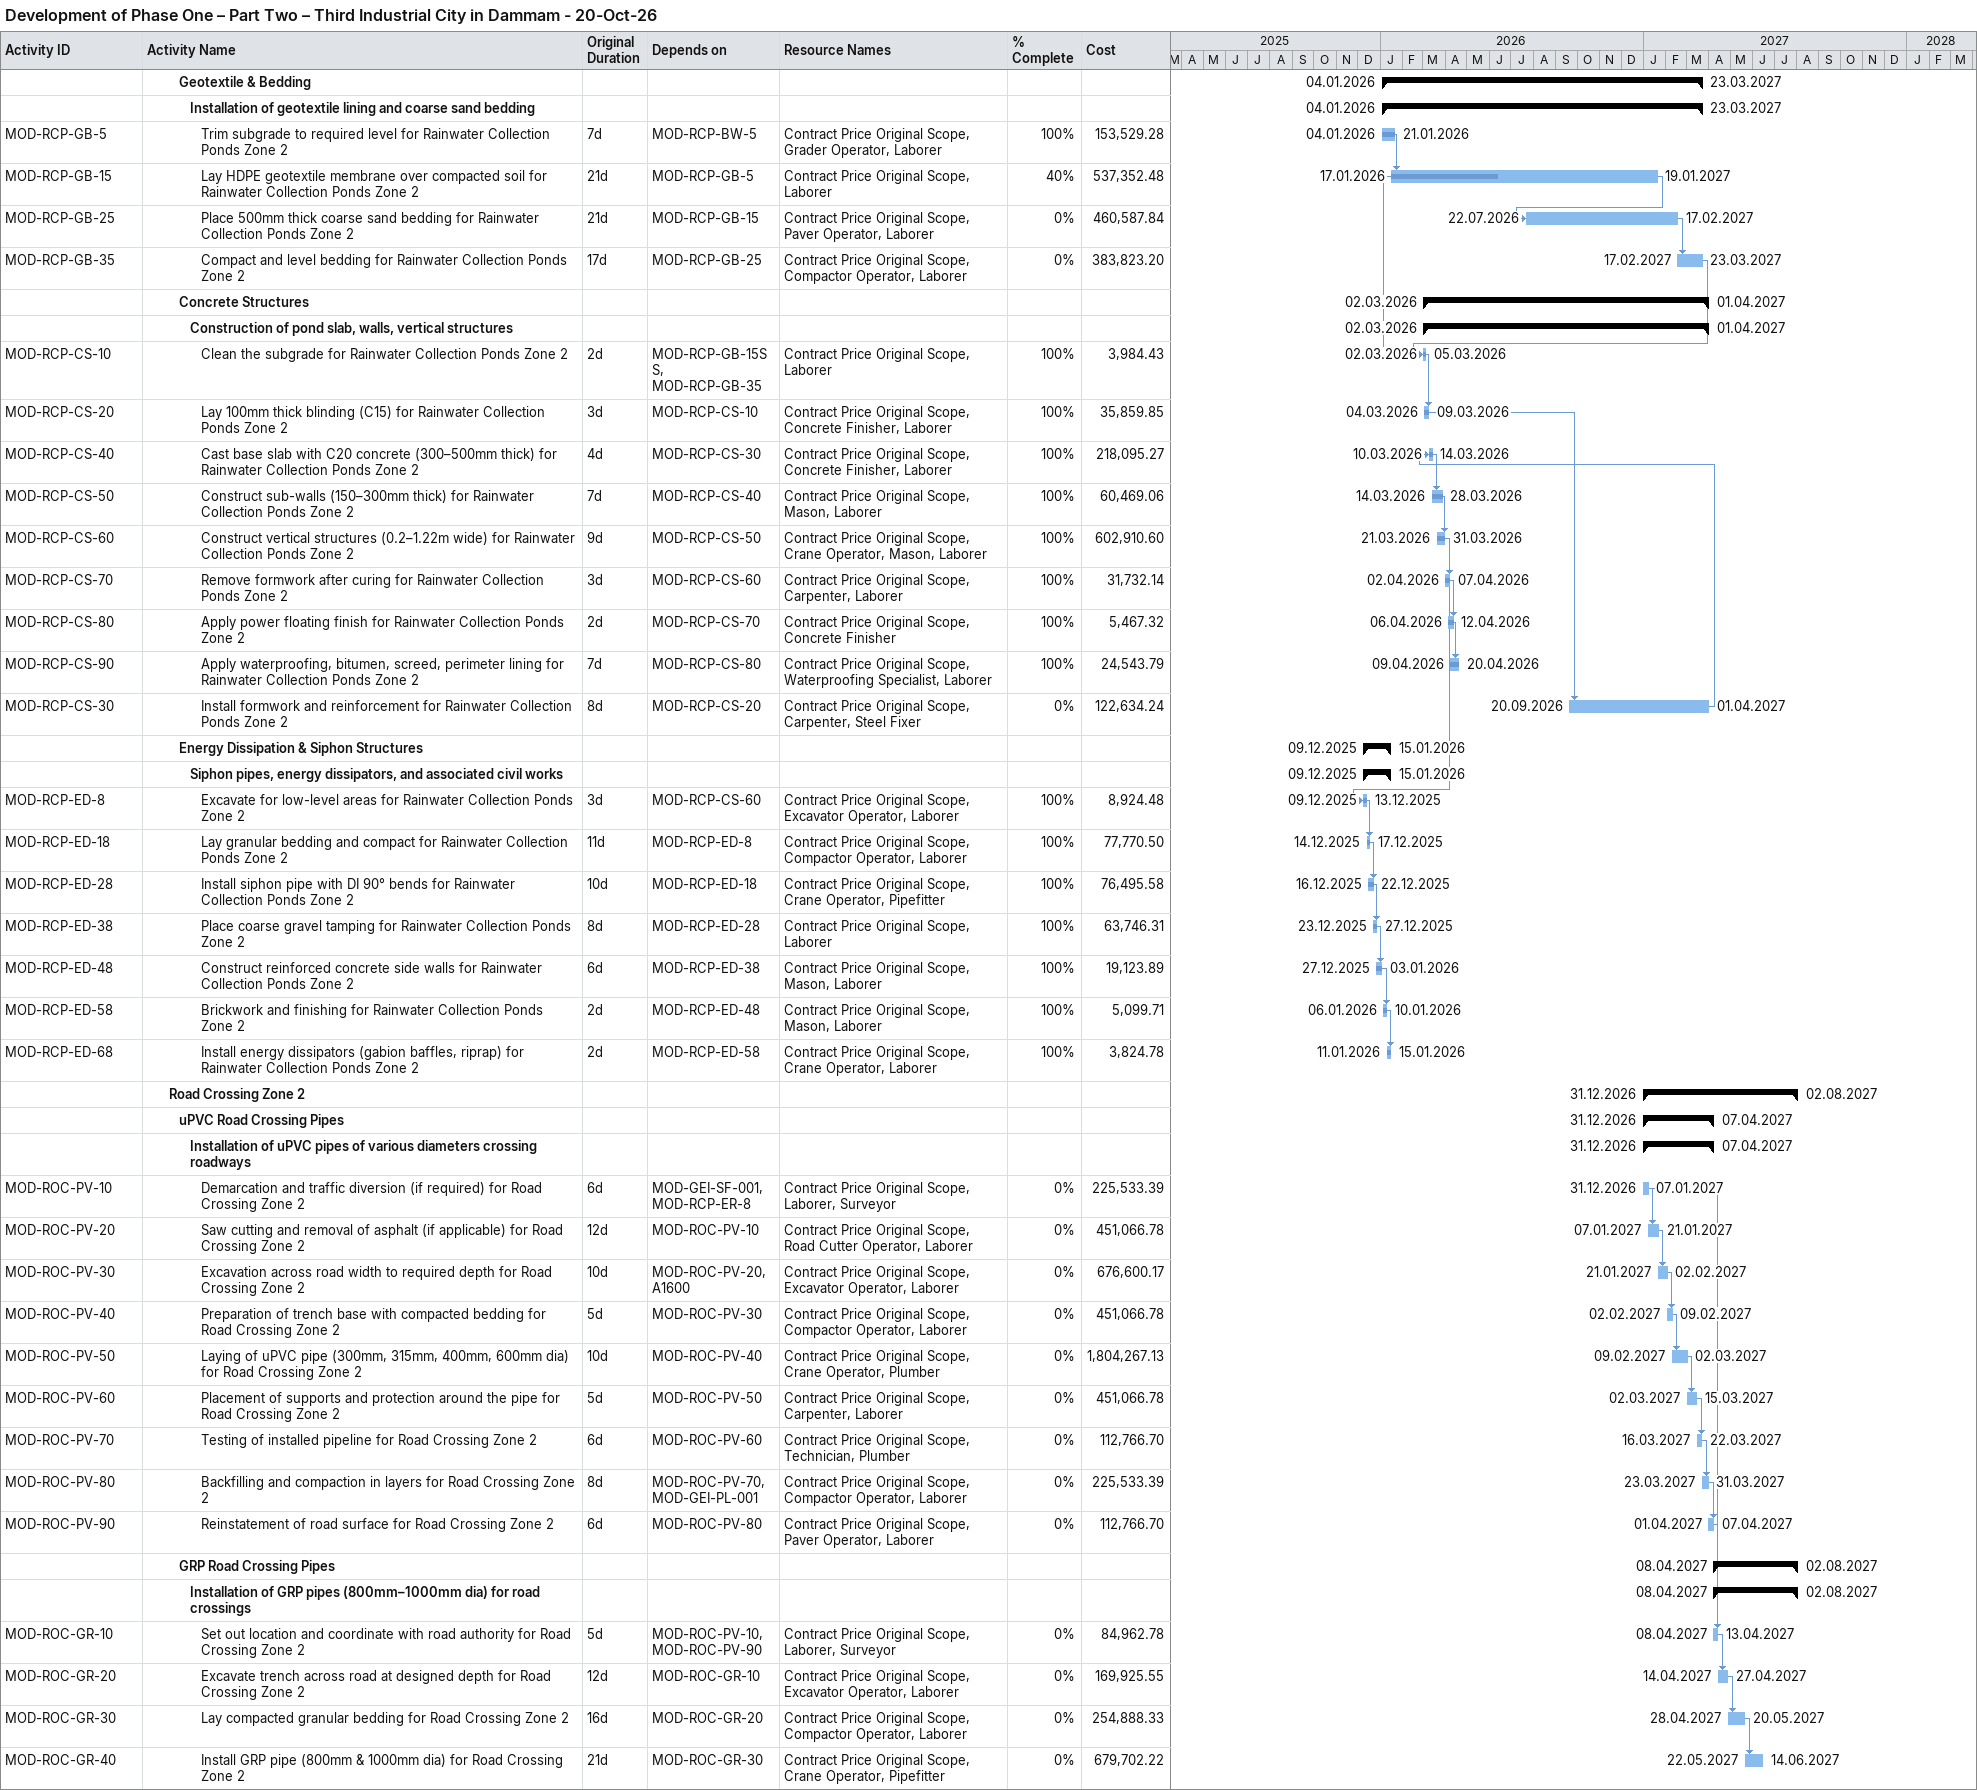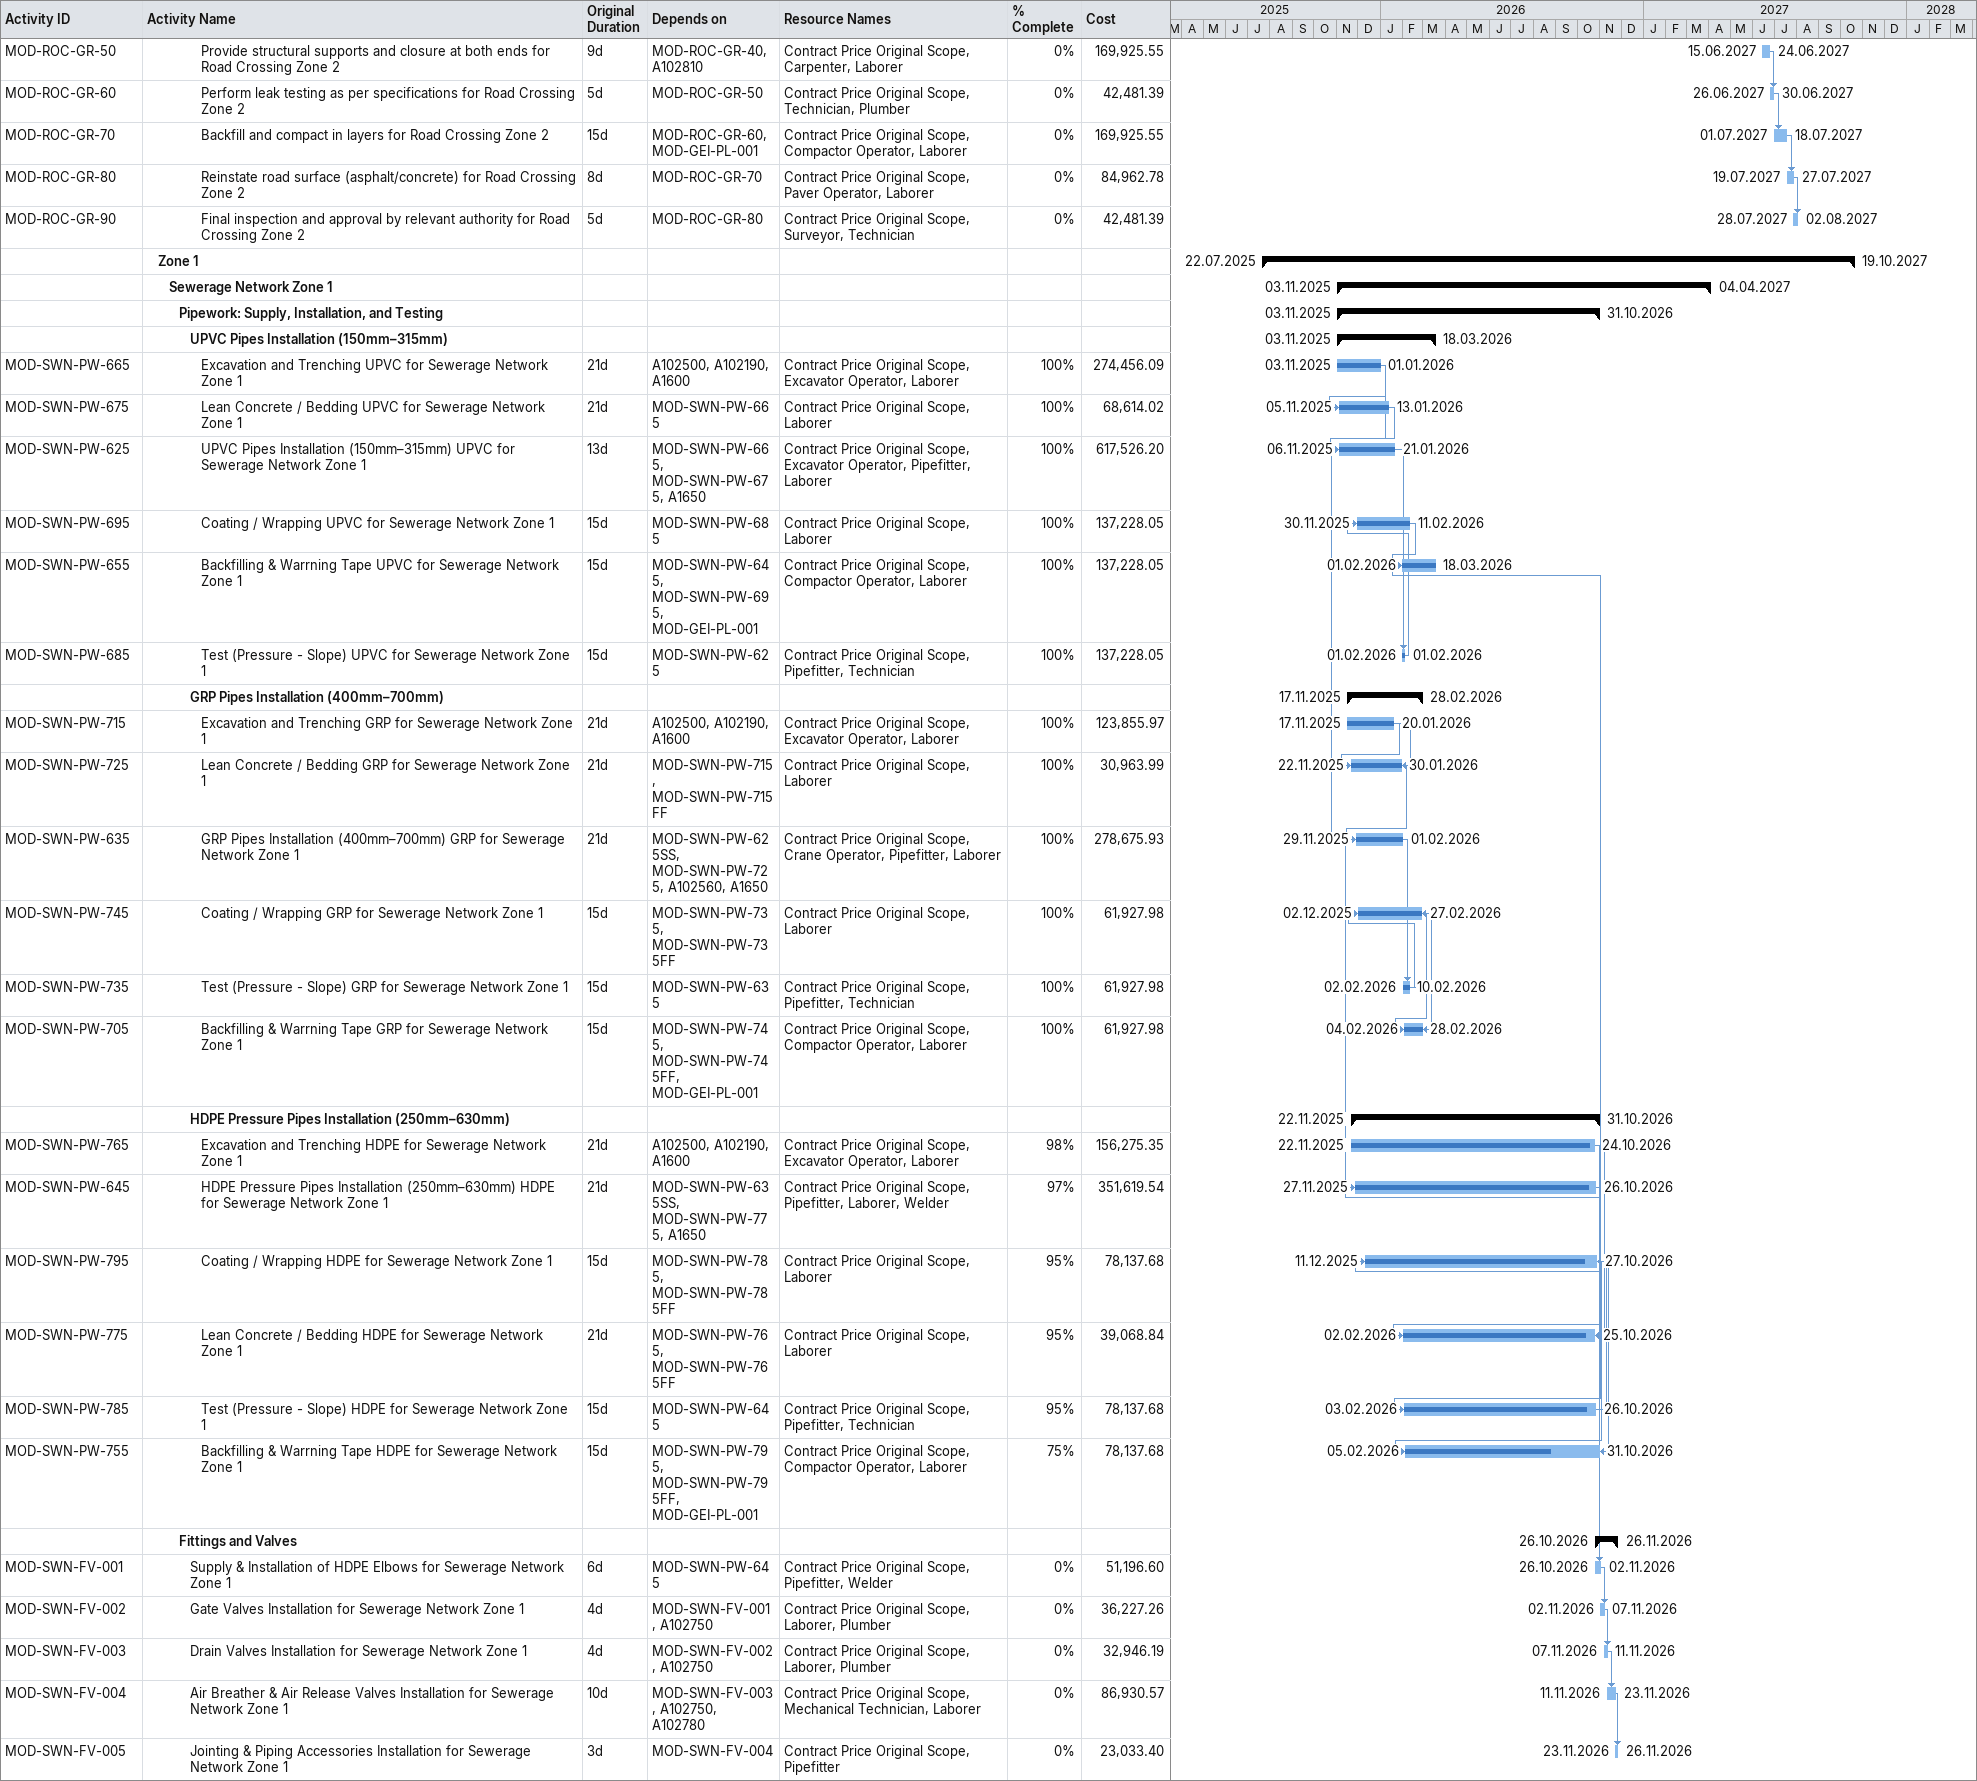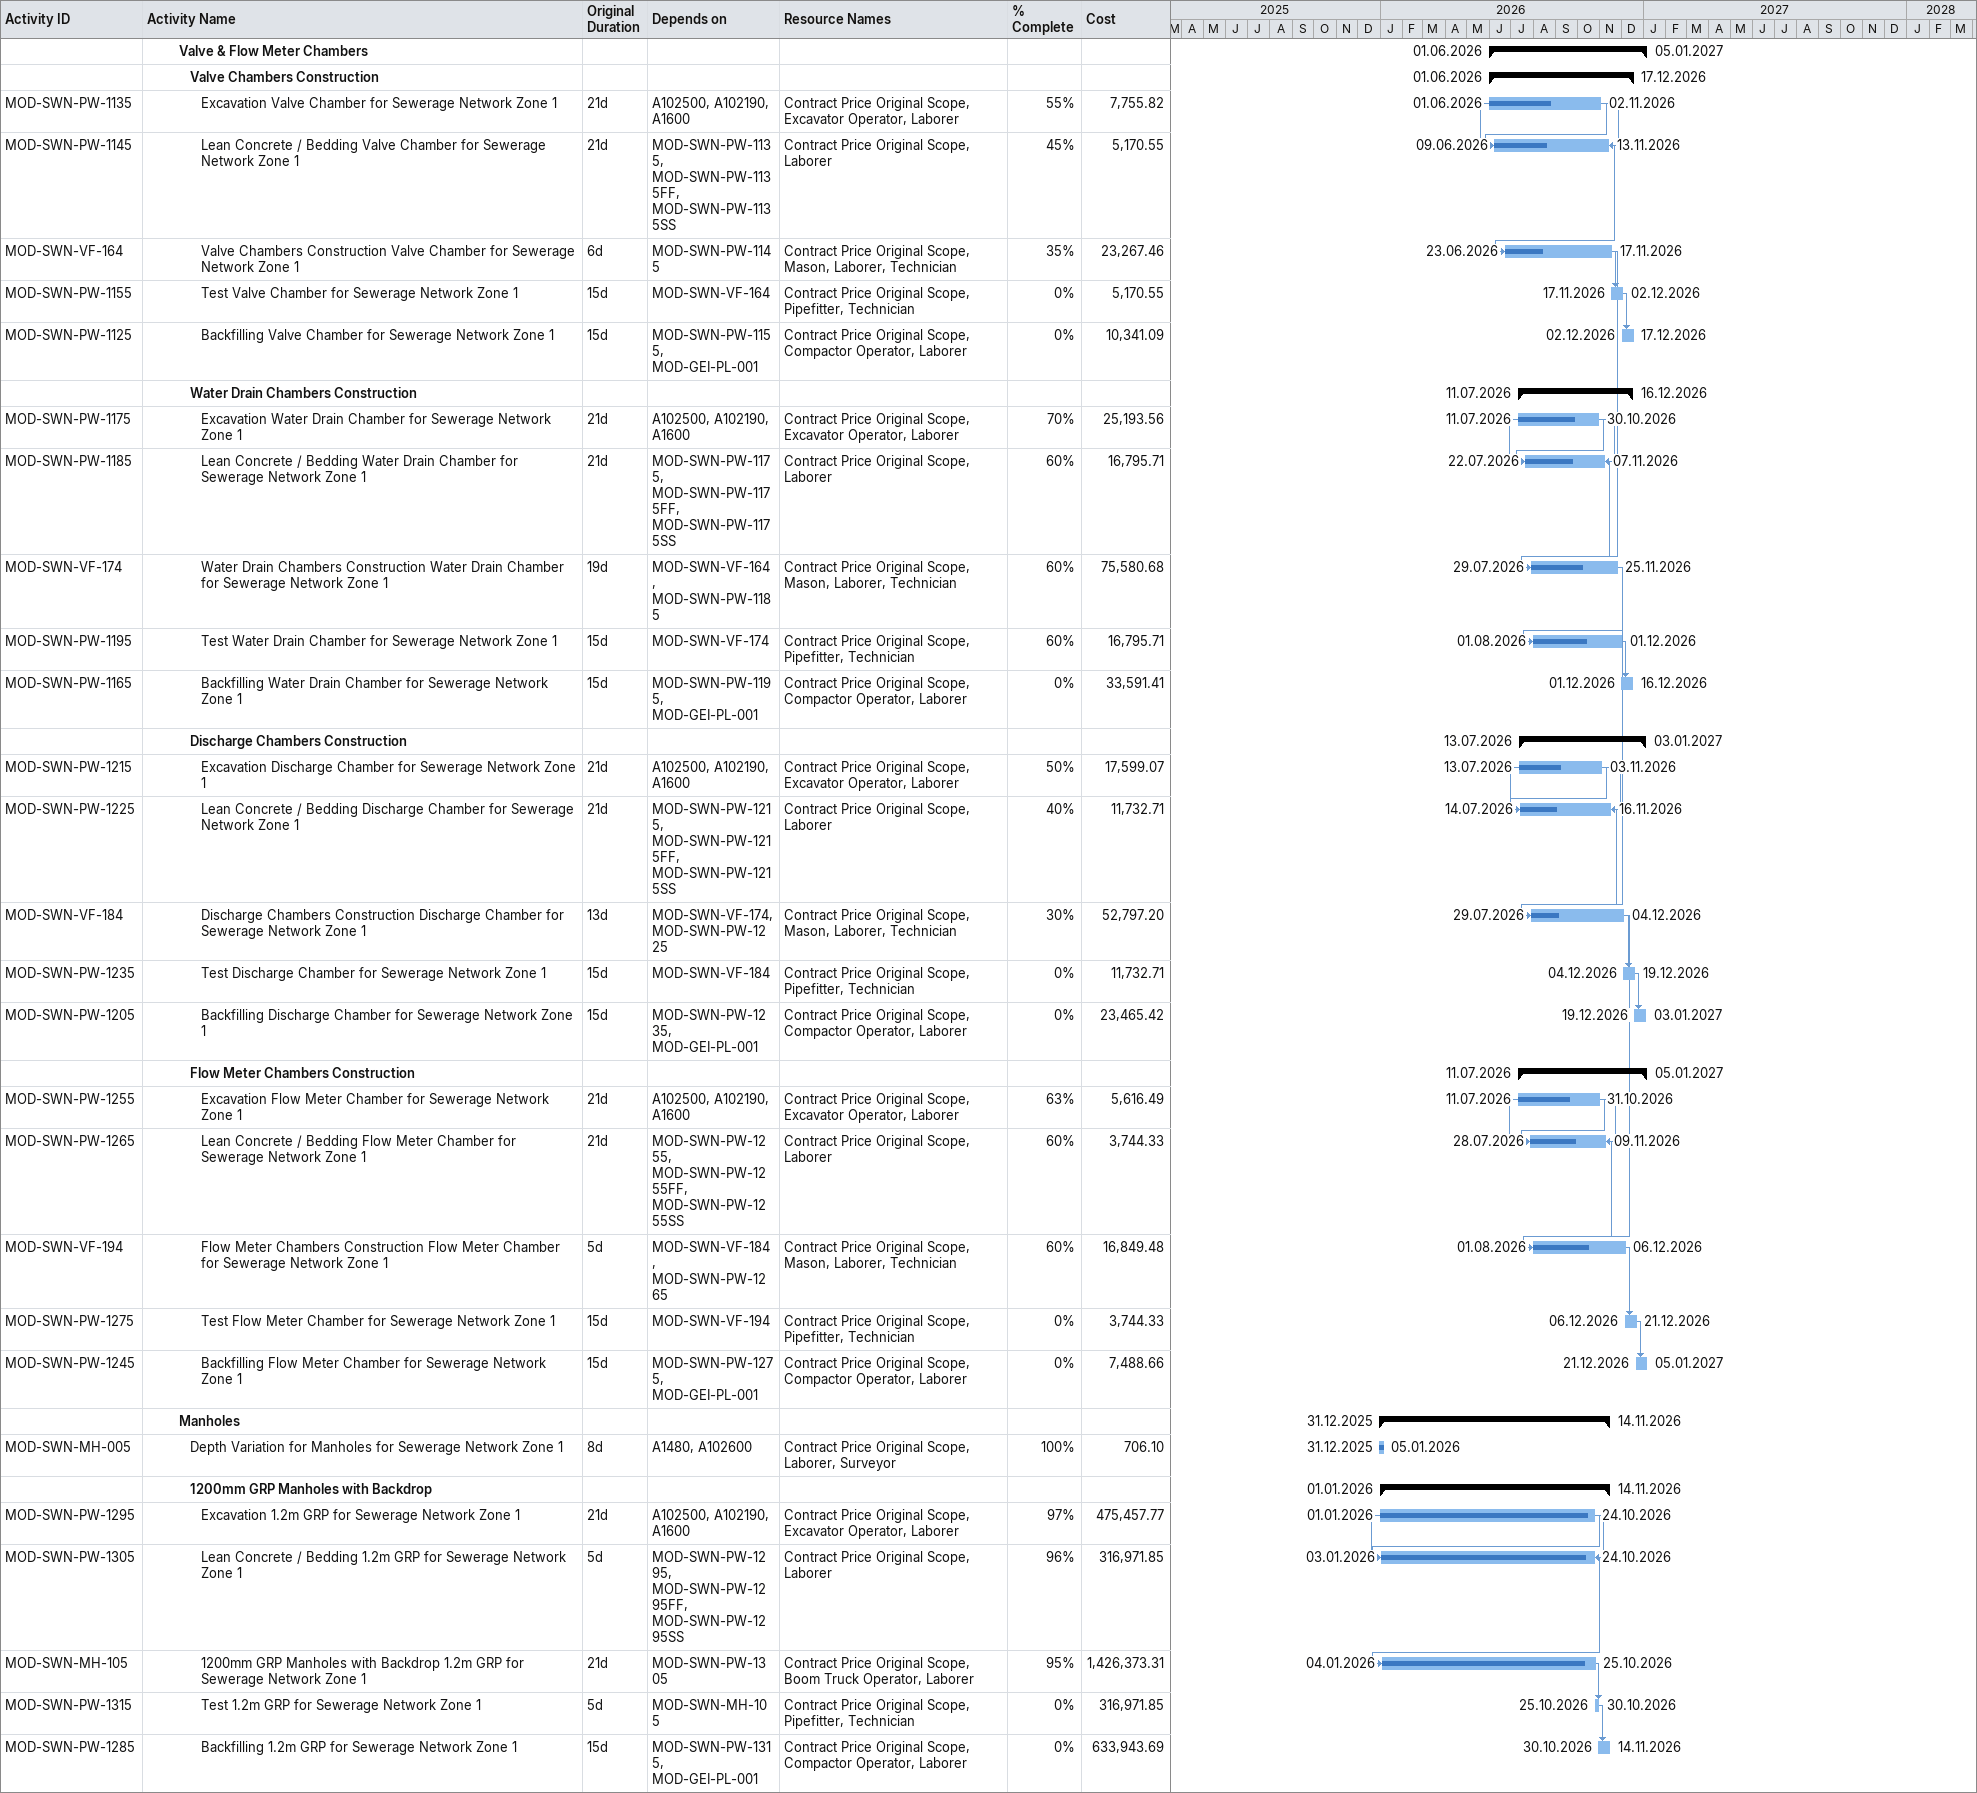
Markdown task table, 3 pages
Development of Phase One – Part Two – Third Industrial City in Dammam - 20-Oct-26

| ID | Level | Task | Original duration | Start | Finish | Predecessors | Resources | % complete | Cost |
|---|---|---|---|---|---|---|---|---|---|
|  | 4 | **Geotextile & Bedding** |  | 2026-01-04 | 2027-03-23 |  |  |  |  |
|  | 5 | **Installation of geotextile lining and coarse sand bedding** |  | 2026-01-04 | 2027-03-23 |  |  |  |  |
| MOD-RCP-GB-5 | 6 | Trim subgrade to required level for Rainwater Collection Ponds Zone 2 | 7d | 2026-01-04 | 2026-01-21 | MOD-RCP-BW-5 | Contract Price Original Scope, Grader Operator, Laborer | 100 | 153529.28 |
| MOD-RCP-GB-15 | 6 | Lay HDPE geotextile membrane over compacted soil for Rainwater Collection Ponds Zone 2 | 21d | 2026-01-17 | 2027-01-19 | MOD-RCP-GB-5 | Contract Price Original Scope, Laborer | 40 | 537352.48 |
| MOD-RCP-GB-25 | 6 | Place 500mm thick coarse sand bedding for Rainwater Collection Ponds Zone 2 | 21d | 2026-07-22 | 2027-02-17 | MOD-RCP-GB-15 | Contract Price Original Scope, Paver Operator, Laborer | 0 | 460587.84 |
| MOD-RCP-GB-35 | 6 | Compact and level bedding for Rainwater Collection Ponds Zone 2 | 17d | 2027-02-17 | 2027-03-23 | MOD-RCP-GB-25 | Contract Price Original Scope, Compactor Operator, Laborer | 0 | 383823.20 |
|  | 4 | **Concrete Structures** |  | 2026-03-02 | 2027-04-01 |  |  |  |  |
|  | 5 | **Construction of pond slab, walls, vertical structures** |  | 2026-03-02 | 2027-04-01 |  |  |  |  |
| MOD-RCP-CS-10 | 6 | Clean the subgrade for Rainwater Collection Ponds Zone 2 | 2d | 2026-03-02 | 2026-03-05 | MOD-RCP-GB-15SS, MOD-RCP-GB-35 | Contract Price Original Scope, Laborer | 100 | 3984.43 |
| MOD-RCP-CS-20 | 6 | Lay 100mm thick blinding (C15) for Rainwater Collection Ponds Zone 2 | 3d | 2026-03-04 | 2026-03-09 | MOD-RCP-CS-10 | Contract Price Original Scope, Concrete Finisher, Laborer | 100 | 35859.85 |
| MOD-RCP-CS-40 | 6 | Cast base slab with C20 concrete (300–500mm thick) for Rainwater Collection Ponds Zone 2 | 4d | 2026-03-10 | 2026-03-14 | MOD-RCP-CS-30 | Contract Price Original Scope, Concrete Finisher, Laborer | 100 | 218095.27 |
| MOD-RCP-CS-50 | 6 | Construct sub-walls (150–300mm thick) for Rainwater Collection Ponds Zone 2 | 7d | 2026-03-14 | 2026-03-28 | MOD-RCP-CS-40 | Contract Price Original Scope, Mason, Laborer | 100 | 60469.06 |
| MOD-RCP-CS-60 | 6 | Construct vertical structures (0.2–1.22m wide) for Rainwater Collection Ponds Zone 2 | 9d | 2026-03-21 | 2026-03-31 | MOD-RCP-CS-50 | Contract Price Original Scope, Crane Operator, Mason, Laborer | 100 | 602910.60 |
| MOD-RCP-CS-70 | 6 | Remove formwork after curing for Rainwater Collection Ponds Zone 2 | 3d | 2026-04-02 | 2026-04-07 | MOD-RCP-CS-60 | Contract Price Original Scope, Carpenter, Laborer | 100 | 31732.14 |
| MOD-RCP-CS-80 | 6 | Apply power floating finish for Rainwater Collection Ponds Zone 2 | 2d | 2026-04-06 | 2026-04-12 | MOD-RCP-CS-70 | Contract Price Original Scope, Concrete Finisher | 100 | 5467.32 |
| MOD-RCP-CS-90 | 6 | Apply waterproofing, bitumen, screed, perimeter lining for Rainwater Collection Ponds Zone 2 | 7d | 2026-04-09 | 2026-04-20 | MOD-RCP-CS-80 | Contract Price Original Scope, Waterproofing Specialist, Laborer | 100 | 24543.79 |
| MOD-RCP-CS-30 | 6 | Install formwork and reinforcement for Rainwater Collection Ponds Zone 2 | 8d | 2026-09-20 | 2027-04-01 | MOD-RCP-CS-20 | Contract Price Original Scope, Carpenter, Steel Fixer | 0 | 122634.24 |
|  | 4 | **Energy Dissipation & Siphon Structures** |  | 2025-12-09 | 2026-01-15 |  |  |  |  |
|  | 5 | **Siphon pipes, energy dissipators, and associated civil works** |  | 2025-12-09 | 2026-01-15 |  |  |  |  |
| MOD-RCP-ED-8 | 6 | Excavate for low-level areas for Rainwater Collection Ponds Zone 2 | 3d | 2025-12-09 | 2025-12-13 | MOD-RCP-CS-60 | Contract Price Original Scope, Excavator Operator, Laborer | 100 | 8924.48 |
| MOD-RCP-ED-18 | 6 | Lay granular bedding and compact for Rainwater Collection Ponds Zone 2 | 11d | 2025-12-14 | 2025-12-17 | MOD-RCP-ED-8 | Contract Price Original Scope, Compactor Operator, Laborer | 100 | 77770.50 |
| MOD-RCP-ED-28 | 6 | Install siphon pipe with DI 90° bends for Rainwater Collection Ponds Zone 2 | 10d | 2025-12-16 | 2025-12-22 | MOD-RCP-ED-18 | Contract Price Original Scope, Crane Operator, Pipefitter | 100 | 76495.58 |
| MOD-RCP-ED-38 | 6 | Place coarse gravel tamping for Rainwater Collection Ponds Zone 2 | 8d | 2025-12-23 | 2025-12-27 | MOD-RCP-ED-28 | Contract Price Original Scope, Laborer | 100 | 63746.31 |
| MOD-RCP-ED-48 | 6 | Construct reinforced concrete side walls for Rainwater Collection Ponds Zone 2 | 6d | 2025-12-27 | 2026-01-03 | MOD-RCP-ED-38 | Contract Price Original Scope, Mason, Laborer | 100 | 19123.89 |
| MOD-RCP-ED-58 | 6 | Brickwork and finishing for Rainwater Collection Ponds Zone 2 | 2d | 2026-01-06 | 2026-01-10 | MOD-RCP-ED-48 | Contract Price Original Scope, Mason, Laborer | 100 | 5099.71 |
| MOD-RCP-ED-68 | 6 | Install energy dissipators (gabion baffles, riprap) for Rainwater Collection Ponds Zone 2 | 2d | 2026-01-11 | 2026-01-15 | MOD-RCP-ED-58 | Contract Price Original Scope, Crane Operator, Laborer | 100 | 3824.78 |
|  | 3 | **Road Crossing Zone 2** |  | 2026-12-31 | 2027-08-02 |  |  |  |  |
|  | 4 | **uPVC Road Crossing Pipes** |  | 2026-12-31 | 2027-04-07 |  |  |  |  |
|  | 5 | **Installation of uPVC pipes of various diameters crossing roadways** |  | 2026-12-31 | 2027-04-07 |  |  |  |  |
| MOD-ROC-PV-10 | 6 | Demarcation and traffic diversion (if required) for Road Crossing Zone 2 | 6d | 2026-12-31 | 2027-01-07 | MOD-GEI-SF-001, MOD-RCP-ER-8 | Contract Price Original Scope, Laborer, Surveyor | 0 | 225533.39 |
| MOD-ROC-PV-20 | 6 | Saw cutting and removal of asphalt (if applicable) for Road Crossing Zone 2 | 12d | 2027-01-07 | 2027-01-21 | MOD-ROC-PV-10 | Contract Price Original Scope, Road Cutter Operator, Laborer | 0 | 451066.78 |
| MOD-ROC-PV-30 | 6 | Excavation across road width to required depth for Road Crossing Zone 2 | 10d | 2027-01-21 | 2027-02-02 | MOD-ROC-PV-20, A1600 | Contract Price Original Scope, Excavator Operator, Laborer | 0 | 676600.17 |
| MOD-ROC-PV-40 | 6 | Preparation of trench base with compacted bedding for Road Crossing Zone 2 | 5d | 2027-02-02 | 2027-02-09 | MOD-ROC-PV-30 | Contract Price Original Scope, Compactor Operator, Laborer | 0 | 451066.78 |
| MOD-ROC-PV-50 | 6 | Laying of uPVC pipe (300mm, 315mm, 400mm, 600mm dia) for Road Crossing Zone 2 | 10d | 2027-02-09 | 2027-03-02 | MOD-ROC-PV-40 | Contract Price Original Scope, Crane Operator, Plumber | 0 | 1804267.13 |
| MOD-ROC-PV-60 | 6 | Placement of supports and protection around the pipe for Road Crossing Zone 2 | 5d | 2027-03-02 | 2027-03-15 | MOD-ROC-PV-50 | Contract Price Original Scope, Carpenter, Laborer | 0 | 451066.78 |
| MOD-ROC-PV-70 | 6 | Testing of installed pipeline for Road Crossing Zone 2 | 6d | 2027-03-16 | 2027-03-22 | MOD-ROC-PV-60 | Contract Price Original Scope, Technician, Plumber | 0 | 112766.70 |
| MOD-ROC-PV-80 | 6 | Backfilling and compaction in layers for Road Crossing Zone 2 | 8d | 2027-03-23 | 2027-03-31 | MOD-ROC-PV-70, MOD-GEI-PL-001 | Contract Price Original Scope, Compactor Operator, Laborer | 0 | 225533.39 |
| MOD-ROC-PV-90 | 6 | Reinstatement of road surface for Road Crossing Zone 2 | 6d | 2027-04-01 | 2027-04-07 | MOD-ROC-PV-80 | Contract Price Original Scope, Paver Operator, Laborer | 0 | 112766.70 |
|  | 4 | **GRP Road Crossing Pipes** |  | 2027-04-08 | 2027-08-02 |  |  |  |  |
|  | 5 | **Installation of GRP pipes (800mm–1000mm dia) for road crossings** |  | 2027-04-08 | 2027-08-02 |  |  |  |  |
| MOD-ROC-GR-10 | 6 | Set out location and coordinate with road authority for Road Crossing Zone 2 | 5d | 2027-04-08 | 2027-04-13 | MOD-ROC-PV-10, MOD-ROC-PV-90 | Contract Price Original Scope, Laborer, Surveyor | 0 | 84962.78 |
| MOD-ROC-GR-20 | 6 | Excavate trench across road at designed depth for Road Crossing Zone 2 | 12d | 2027-04-14 | 2027-04-27 | MOD-ROC-GR-10 | Contract Price Original Scope, Excavator Operator, Laborer | 0 | 169925.55 |
| MOD-ROC-GR-30 | 6 | Lay compacted granular bedding for Road Crossing Zone 2 | 16d | 2027-04-28 | 2027-05-20 | MOD-ROC-GR-20 | Contract Price Original Scope, Compactor Operator, Laborer | 0 | 254888.33 |
| MOD-ROC-GR-40 | 6 | Install GRP pipe (800mm & 1000mm dia) for Road Crossing Zone 2 | 21d | 2027-05-22 | 2027-06-14 | MOD-ROC-GR-30 | Contract Price Original Scope, Crane Operator, Pipefitter | 0 | 679702.22 |
| MOD-ROC-GR-50 | 6 | Provide structural supports and closure at both ends for Road Crossing Zone 2 | 9d | 2027-06-15 | 2027-06-24 | MOD-ROC-GR-40, A102810 | Contract Price Original Scope, Carpenter, Laborer | 0 | 169925.55 |
| MOD-ROC-GR-60 | 6 | Perform leak testing as per specifications for Road Crossing Zone 2 | 5d | 2027-06-26 | 2027-06-30 | MOD-ROC-GR-50 | Contract Price Original Scope, Technician, Plumber | 0 | 42481.39 |
| MOD-ROC-GR-70 | 6 | Backfill and compact in layers for Road Crossing Zone 2 | 15d | 2027-07-01 | 2027-07-18 | MOD-ROC-GR-60, MOD-GEI-PL-001 | Contract Price Original Scope, Compactor Operator, Laborer | 0 | 169925.55 |
| MOD-ROC-GR-80 | 6 | Reinstate road surface (asphalt/concrete) for Road Crossing Zone 2 | 8d | 2027-07-19 | 2027-07-27 | MOD-ROC-GR-70 | Contract Price Original Scope, Paver Operator, Laborer | 0 | 84962.78 |
| MOD-ROC-GR-90 | 6 | Final inspection and approval by relevant authority for Road Crossing Zone 2 | 5d | 2027-07-28 | 2027-08-02 | MOD-ROC-GR-80 | Contract Price Original Scope, Surveyor, Technician | 0 | 42481.39 |
|  | 2 | **Zone 1** |  | 2025-07-22 | 2027-10-19 |  |  |  |  |
|  | 3 | **Sewerage Network Zone 1** |  | 2025-11-03 | 2027-04-04 |  |  |  |  |
|  | 4 | **Pipework: Supply, Installation, and Testing** |  | 2025-11-03 | 2026-10-31 |  |  |  |  |
|  | 5 | **UPVC Pipes Installation (150mm–315mm)** |  | 2025-11-03 | 2026-03-18 |  |  |  |  |
| MOD-SWN-PW-665 | 6 | Excavation and Trenching UPVC for Sewerage Network Zone 1 | 21d | 2025-11-03 | 2026-01-01 | A102500, A102190, A1600 | Contract Price Original Scope, Excavator Operator, Laborer | 100 | 274456.09 |
| MOD-SWN-PW-675 | 6 | Lean Concrete / Bedding UPVC for Sewerage Network Zone 1 | 21d | 2025-11-05 | 2026-01-13 | MOD-SWN-PW-665 | Contract Price Original Scope, Laborer | 100 | 68614.02 |
| MOD-SWN-PW-625 | 6 | UPVC Pipes Installation (150mm–315mm) UPVC for Sewerage Network Zone 1 | 13d | 2025-11-06 | 2026-01-21 | MOD-SWN-PW-665, MOD-SWN-PW-675, A1650 | Contract Price Original Scope, Excavator Operator, Pipefitter, Laborer | 100 | 617526.20 |
| MOD-SWN-PW-695 | 6 | Coating / Wrapping UPVC for Sewerage Network Zone 1 | 15d | 2025-11-30 | 2026-02-11 | MOD-SWN-PW-685 | Contract Price Original Scope, Laborer | 100 | 137228.05 |
| MOD-SWN-PW-655 | 6 | Backfilling & Warrning Tape UPVC for Sewerage Network Zone 1 | 15d | 2026-02-01 | 2026-03-18 | MOD-SWN-PW-645, MOD-SWN-PW-695, MOD-GEI-PL-001 | Contract Price Original Scope, Compactor Operator, Laborer | 100 | 137228.05 |
| MOD-SWN-PW-685 | 6 | Test (Pressure - Slope) UPVC for Sewerage Network Zone 1 | 15d | 2026-02-01 | 2026-02-01 | MOD-SWN-PW-625 | Contract Price Original Scope, Pipefitter, Technician | 100 | 137228.05 |
|  | 5 | **GRP Pipes Installation (400mm–700mm)** |  | 2025-11-17 | 2026-02-28 |  |  |  |  |
| MOD-SWN-PW-715 | 6 | Excavation and Trenching GRP for Sewerage Network Zone 1 | 21d | 2025-11-17 | 2026-01-20 | A102500, A102190, A1600 | Contract Price Original Scope, Excavator Operator, Laborer | 100 | 123855.97 |
| MOD-SWN-PW-725 | 6 | Lean Concrete / Bedding GRP for Sewerage Network Zone 1 | 21d | 2025-11-22 | 2026-01-30 | MOD-SWN-PW-715, MOD-SWN-PW-715FF | Contract Price Original Scope, Laborer | 100 | 30963.99 |
| MOD-SWN-PW-635 | 6 | GRP Pipes Installation (400mm–700mm) GRP for Sewerage Network Zone 1 | 21d | 2025-11-29 | 2026-02-01 | MOD-SWN-PW-625SS, MOD-SWN-PW-725, A102560, A1650 | Contract Price Original Scope, Crane Operator, Pipefitter, Laborer | 100 | 278675.93 |
| MOD-SWN-PW-745 | 6 | Coating / Wrapping GRP for Sewerage Network Zone 1 | 15d | 2025-12-02 | 2026-02-27 | MOD-SWN-PW-735, MOD-SWN-PW-735FF | Contract Price Original Scope, Laborer | 100 | 61927.98 |
| MOD-SWN-PW-735 | 6 | Test (Pressure - Slope) GRP for Sewerage Network Zone 1 | 15d | 2026-02-02 | 2026-02-10 | MOD-SWN-PW-635 | Contract Price Original Scope, Pipefitter, Technician | 100 | 61927.98 |
| MOD-SWN-PW-705 | 6 | Backfilling & Warrning Tape GRP for Sewerage Network Zone 1 | 15d | 2026-02-04 | 2026-02-28 | MOD-SWN-PW-745, MOD-SWN-PW-745FF, MOD-GEI-PL-001 | Contract Price Original Scope, Compactor Operator, Laborer | 100 | 61927.98 |
|  | 5 | **HDPE Pressure Pipes Installation (250mm–630mm)** |  | 2025-11-22 | 2026-10-31 |  |  |  |  |
| MOD-SWN-PW-765 | 6 | Excavation and Trenching HDPE for Sewerage Network Zone 1 | 21d | 2025-11-22 | 2026-10-24 | A102500, A102190, A1600 | Contract Price Original Scope, Excavator Operator, Laborer | 98 | 156275.35 |
| MOD-SWN-PW-645 | 6 | HDPE Pressure Pipes Installation (250mm–630mm) HDPE for Sewerage Network Zone 1 | 21d | 2025-11-27 | 2026-10-26 | MOD-SWN-PW-635SS, MOD-SWN-PW-775, A1650 | Contract Price Original Scope, Pipefitter, Laborer, Welder | 97 | 351619.54 |
| MOD-SWN-PW-795 | 6 | Coating / Wrapping HDPE for Sewerage Network Zone 1 | 15d | 2025-12-11 | 2026-10-27 | MOD-SWN-PW-785, MOD-SWN-PW-785FF | Contract Price Original Scope, Laborer | 95 | 78137.68 |
| MOD-SWN-PW-775 | 6 | Lean Concrete / Bedding HDPE for Sewerage Network Zone 1 | 21d | 2026-02-02 | 2026-10-25 | MOD-SWN-PW-765, MOD-SWN-PW-765FF | Contract Price Original Scope, Laborer | 95 | 39068.84 |
| MOD-SWN-PW-785 | 6 | Test (Pressure - Slope) HDPE for Sewerage Network Zone 1 | 15d | 2026-02-03 | 2026-10-26 | MOD-SWN-PW-645 | Contract Price Original Scope, Pipefitter, Technician | 95 | 78137.68 |
| MOD-SWN-PW-755 | 6 | Backfilling & Warrning Tape HDPE for Sewerage Network Zone 1 | 15d | 2026-02-05 | 2026-10-31 | MOD-SWN-PW-795, MOD-SWN-PW-795FF, MOD-GEI-PL-001 | Contract Price Original Scope, Compactor Operator, Laborer | 75 | 78137.68 |
|  | 4 | **Fittings and Valves** |  | 2026-10-26 | 2026-11-26 |  |  |  |  |
| MOD-SWN-FV-001 | 5 | Supply & Installation of HDPE Elbows for Sewerage Network Zone 1 | 6d | 2026-10-26 | 2026-11-02 | MOD-SWN-PW-645 | Contract Price Original Scope, Pipefitter, Welder | 0 | 51196.60 |
| MOD-SWN-FV-002 | 5 | Gate Valves Installation for Sewerage Network Zone 1 | 4d | 2026-11-02 | 2026-11-07 | MOD-SWN-FV-001, A102750 | Contract Price Original Scope, Laborer, Plumber | 0 | 36227.26 |
| MOD-SWN-FV-003 | 5 | Drain Valves Installation for Sewerage Network Zone 1 | 4d | 2026-11-07 | 2026-11-11 | MOD-SWN-FV-002, A102750 | Contract Price Original Scope, Laborer, Plumber | 0 | 32946.19 |
| MOD-SWN-FV-004 | 5 | Air Breather & Air Release Valves Installation for Sewerage Network Zone 1 | 10d | 2026-11-11 | 2026-11-23 | MOD-SWN-FV-003, A102750, A102780 | Contract Price Original Scope, Mechanical Technician, Laborer | 0 | 86930.57 |
| MOD-SWN-FV-005 | 5 | Jointing & Piping Accessories Installation for Sewerage Network Zone 1 | 3d | 2026-11-23 | 2026-11-26 | MOD-SWN-FV-004 | Contract Price Original Scope, Pipefitter | 0 | 23033.40 |
|  | 4 | **Valve & Flow Meter Chambers** |  | 2026-06-01 | 2027-01-05 |  |  |  |  |
|  | 5 | **Valve Chambers Construction** |  | 2026-06-01 | 2026-12-17 |  |  |  |  |
| MOD-SWN-PW-1135 | 6 | Excavation Valve Chamber for Sewerage Network Zone 1 | 21d | 2026-06-01 | 2026-11-02 | A102500, A102190, A1600 | Contract Price Original Scope, Excavator Operator, Laborer | 55 | 7755.82 |
| MOD-SWN-PW-1145 | 6 | Lean Concrete / Bedding Valve Chamber for Sewerage Network Zone 1 | 21d | 2026-06-09 | 2026-11-13 | MOD-SWN-PW-1135, MOD-SWN-PW-1135FF, MOD-SWN-PW-1135SS | Contract Price Original Scope, Laborer | 45 | 5170.55 |
| MOD-SWN-VF-164 | 6 | Valve Chambers Construction Valve Chamber for Sewerage Network Zone 1 | 6d | 2026-06-23 | 2026-11-17 | MOD-SWN-PW-1145 | Contract Price Original Scope, Mason, Laborer, Technician | 35 | 23267.46 |
| MOD-SWN-PW-1155 | 6 | Test Valve Chamber for Sewerage Network Zone 1 | 15d | 2026-11-17 | 2026-12-02 | MOD-SWN-VF-164 | Contract Price Original Scope, Pipefitter, Technician | 0 | 5170.55 |
| MOD-SWN-PW-1125 | 6 | Backfilling Valve Chamber for Sewerage Network Zone 1 | 15d | 2026-12-02 | 2026-12-17 | MOD-SWN-PW-1155, MOD-GEI-PL-001 | Contract Price Original Scope, Compactor Operator, Laborer | 0 | 10341.09 |
|  | 5 | **Water Drain Chambers Construction** |  | 2026-07-11 | 2026-12-16 |  |  |  |  |
| MOD-SWN-PW-1175 | 6 | Excavation Water Drain Chamber for Sewerage Network Zone 1 | 21d | 2026-07-11 | 2026-10-30 | A102500, A102190, A1600 | Contract Price Original Scope, Excavator Operator, Laborer | 70 | 25193.56 |
| MOD-SWN-PW-1185 | 6 | Lean Concrete / Bedding Water Drain Chamber for Sewerage Network Zone 1 | 21d | 2026-07-22 | 2026-11-07 | MOD-SWN-PW-1175, MOD-SWN-PW-1175FF, MOD-SWN-PW-1175SS | Contract Price Original Scope, Laborer | 60 | 16795.71 |
| MOD-SWN-VF-174 | 6 | Water Drain Chambers Construction Water Drain Chamber for Sewerage Network Zone 1 | 19d | 2026-07-29 | 2026-11-25 | MOD-SWN-VF-164, MOD-SWN-PW-1185 | Contract Price Original Scope, Mason, Laborer, Technician | 60 | 75580.68 |
| MOD-SWN-PW-1195 | 6 | Test Water Drain Chamber for Sewerage Network Zone 1 | 15d | 2026-08-01 | 2026-12-01 | MOD-SWN-VF-174 | Contract Price Original Scope, Pipefitter, Technician | 60 | 16795.71 |
| MOD-SWN-PW-1165 | 6 | Backfilling Water Drain Chamber for Sewerage Network Zone 1 | 15d | 2026-12-01 | 2026-12-16 | MOD-SWN-PW-1195, MOD-GEI-PL-001 | Contract Price Original Scope, Compactor Operator, Laborer | 0 | 33591.41 |
|  | 5 | **Discharge Chambers Construction** |  | 2026-07-13 | 2027-01-03 |  |  |  |  |
| MOD-SWN-PW-1215 | 6 | Excavation Discharge Chamber for Sewerage Network Zone 1 | 21d | 2026-07-13 | 2026-11-03 | A102500, A102190, A1600 | Contract Price Original Scope, Excavator Operator, Laborer | 50 | 17599.07 |
| MOD-SWN-PW-1225 | 6 | Lean Concrete / Bedding Discharge Chamber for Sewerage Network Zone 1 | 21d | 2026-07-14 | 2026-11-16 | MOD-SWN-PW-1215, MOD-SWN-PW-1215FF, MOD-SWN-PW-1215SS | Contract Price Original Scope, Laborer | 40 | 11732.71 |
| MOD-SWN-VF-184 | 6 | Discharge Chambers Construction Discharge Chamber for Sewerage Network Zone 1 | 13d | 2026-07-29 | 2026-12-04 | MOD-SWN-VF-174, MOD-SWN-PW-1225 | Contract Price Original Scope, Mason, Laborer, Technician | 30 | 52797.20 |
| MOD-SWN-PW-1235 | 6 | Test Discharge Chamber for Sewerage Network Zone 1 | 15d | 2026-12-04 | 2026-12-19 | MOD-SWN-VF-184 | Contract Price Original Scope, Pipefitter, Technician | 0 | 11732.71 |
| MOD-SWN-PW-1205 | 6 | Backfilling Discharge Chamber for Sewerage Network Zone 1 | 15d | 2026-12-19 | 2027-01-03 | MOD-SWN-PW-1235, MOD-GEI-PL-001 | Contract Price Original Scope, Compactor Operator, Laborer | 0 | 23465.42 |
|  | 5 | **Flow Meter Chambers Construction** |  | 2026-07-11 | 2027-01-05 |  |  |  |  |
| MOD-SWN-PW-1255 | 6 | Excavation Flow Meter Chamber for Sewerage Network Zone 1 | 21d | 2026-07-11 | 2026-10-31 | A102500, A102190, A1600 | Contract Price Original Scope, Excavator Operator, Laborer | 63 | 5616.49 |
| MOD-SWN-PW-1265 | 6 | Lean Concrete / Bedding Flow Meter Chamber for Sewerage Network Zone 1 | 21d | 2026-07-28 | 2026-11-09 | MOD-SWN-PW-1255, MOD-SWN-PW-1255FF, MOD-SWN-PW-1255SS | Contract Price Original Scope, Laborer | 60 | 3744.33 |
| MOD-SWN-VF-194 | 6 | Flow Meter Chambers Construction Flow Meter Chamber for Sewerage Network Zone 1 | 5d | 2026-08-01 | 2026-12-06 | MOD-SWN-VF-184, MOD-SWN-PW-1265 | Contract Price Original Scope, Mason, Laborer, Technician | 60 | 16849.48 |
| MOD-SWN-PW-1275 | 6 | Test Flow Meter Chamber for Sewerage Network Zone 1 | 15d | 2026-12-06 | 2026-12-21 | MOD-SWN-VF-194 | Contract Price Original Scope, Pipefitter, Technician | 0 | 3744.33 |
| MOD-SWN-PW-1245 | 6 | Backfilling Flow Meter Chamber for Sewerage Network Zone 1 | 15d | 2026-12-21 | 2027-01-05 | MOD-SWN-PW-1275, MOD-GEI-PL-001 | Contract Price Original Scope, Compactor Operator, Laborer | 0 | 7488.66 |
|  | 4 | **Manholes** |  | 2025-12-31 | 2026-11-14 |  |  |  |  |
| MOD-SWN-MH-005 | 5 | Depth Variation for Manholes for Sewerage Network Zone 1 | 8d | 2025-12-31 | 2026-01-05 | A1480, A102600 | Contract Price Original Scope, Laborer, Surveyor | 100 | 706.10 |
|  | 5 | **1200mm GRP Manholes with Backdrop** |  | 2026-01-01 | 2026-11-14 |  |  |  |  |
| MOD-SWN-PW-1295 | 6 | Excavation 1.2m GRP for Sewerage Network Zone 1 | 21d | 2026-01-01 | 2026-10-24 | A102500, A102190, A1600 | Contract Price Original Scope, Excavator Operator, Laborer | 97 | 475457.77 |
| MOD-SWN-PW-1305 | 6 | Lean Concrete / Bedding 1.2m GRP for Sewerage Network Zone 1 | 5d | 2026-01-03 | 2026-10-24 | MOD-SWN-PW-1295, MOD-SWN-PW-1295FF, MOD-SWN-PW-1295SS | Contract Price Original Scope, Laborer | 96 | 316971.85 |
| MOD-SWN-MH-105 | 6 | 1200mm GRP Manholes with Backdrop 1.2m GRP for Sewerage Network Zone 1 | 21d | 2026-01-04 | 2026-10-25 | MOD-SWN-PW-1305 | Contract Price Original Scope, Boom Truck Operator, Laborer | 95 | 1426373.31 |
| MOD-SWN-PW-1315 | 6 | Test 1.2m GRP for Sewerage Network Zone 1 | 5d | 2026-10-25 | 2026-10-30 | MOD-SWN-MH-105 | Contract Price Original Scope, Pipefitter, Technician | 0 | 316971.85 |
| MOD-SWN-PW-1285 | 6 | Backfilling 1.2m GRP for Sewerage Network Zone 1 | 15d | 2026-10-30 | 2026-11-14 | MOD-SWN-PW-1315, MOD-GEI-PL-001 | Contract Price Original Scope, Compactor Operator, Laborer | 0 | 633943.69 |
